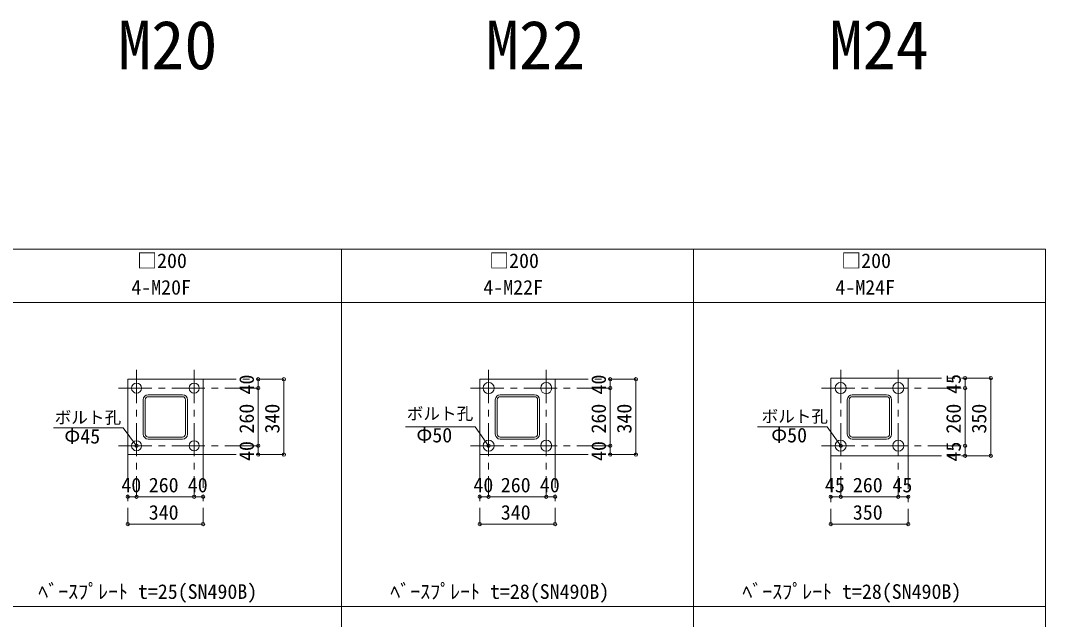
# Model space of a CAD drawing. Units: millimetres, scale not verified. Extents: x -24459 to 24278, y -16646 to 17081.
# Drawn here: x -574 to 4054, y 12611 to 15313 of the extents above; entities that cross this region are included whole.
import ezdxf
from ezdxf.enums import TextEntityAlignment as Align

# ---------------------------------------------------------------- set-up
doc = ezdxf.new("R2010")
doc.units = ezdxf.units.MM
doc.header["$LTSCALE"] = 30
doc.header["$PDMODE"] = 32
doc.header["$PDSIZE"] = 15
doc.linetypes.add('CHAIN1', pattern=[8, 5, -1, 1, -1])
for name, color, linetype, lineweight in [('0-0_0-0', 7, 'Continuous', 18), ('0-1_補助線', 7, 'Continuous', 18), ('0-3_通り芯', 7, 'Continuous', 18), ('F-0_F-0', 7, 'Continuous', 18)]:
    doc.layers.add(name, color=color, linetype=linetype, lineweight=lineweight)
doc.layers.add('0-8_文字', color=7, linetype='Continuous')
doc.layers.add('7-0_7-0', color=7, linetype='Continuous')
doc.styles.add('ＭＳ ゴシック', font='')
doc.styles.get('ＭＳ ゴシック').set_extended_font_data('MS Gothic')

msp = doc.modelspace()

# ---------------------------------------------------------------- linework, layer by layer
at = {"layer": '0-0_0-0', "linetype": 'CHAIN1'}
for p, q in [((-49.74, 13737.24), (-49.74, 13164.96)), ((210.26, 13737.24), (210.26, 13164.96)), ((1539.66, 13737.24), (1539.66, 13164.96)), ((1799.66, 13737.24), (1799.66, 13164.96)), ((3129.06, 13737.24), (3129.06, 13164.96)), ((3389.06, 13737.24), (3389.06, 13164.96)), ((3434.06, 13699.89), (3806.32, 13699.89)), ((-131.02, 13654.89), (499.64, 13654.89)), ((250.26, 13694.89), (615.02, 13694.89)), ((1458.38, 13654.89), (2089.04, 13654.89)), ((1839.66, 13694.89), (2204.42, 13694.89)), ((3042.78, 13654.89), (3690.94, 13654.89)), ((-131.02, 13394.89), (499.64, 13394.89)), ((1458.38, 13394.89), (2089.04, 13394.89)), ((3042.78, 13394.89), (3690.94, 13394.89)), ((-89.74, 13354.89), (-89.74, 13041.62)), ((250.26, 13354.89), (615.02, 13354.89)), ((250.26, 13354.89), (250.26, 13041.62)), ((1499.66, 13354.89), (1499.66, 13041.62)), ((1839.66, 13354.89), (2204.42, 13354.89)), ((1839.66, 13354.89), (1839.66, 13041.62)), ((3084.06, 13349.89), (3084.06, 13041.62)), ((3434.06, 13349.89), (3806.32, 13349.89)), ((3434.06, 13349.89), (3434.06, 13041.62))]:
    msp.add_line(p, q, dxfattribs=at)
at = {"layer": '0-0_0-0'}
for p, q in [((3690.94, 13654.89), (3690.94, 13699.89)), ((3806.32, 13349.89), (3806.32, 13699.89)), ((499.64, 13654.89), (499.64, 13694.89)), ((615.02, 13354.89), (615.02, 13694.89)), ((2089.04, 13654.89), (2089.04, 13694.89)), ((2089.04, 13394.89), (2089.04, 13654.89)), ((2204.42, 13354.89), (2204.42, 13694.89)), ((3690.94, 13394.89), (3690.94, 13654.89)), ((2089.04, 13354.89), (2089.04, 13394.89)), ((3690.94, 13349.89), (3690.94, 13394.89)), ((-89.74, 13164.96), (-49.74, 13164.96)), ((-49.74, 13164.96), (210.26, 13164.96)), ((210.26, 13164.96), (250.26, 13164.96)), ((1499.66, 13164.96), (1539.66, 13164.96)), ((1539.66, 13164.96), (1799.66, 13164.96)), ((1799.66, 13164.96), (1839.66, 13164.96)), ((3084.06, 13164.96), (3129.06, 13164.96)), ((3129.06, 13164.96), (3389.06, 13164.96)), ((3389.06, 13164.96), (3434.06, 13164.96)), ((-89.74, 13041.62), (250.26, 13041.62)), ((1499.66, 13041.62), (1839.66, 13041.62)), ((3084.06, 13041.62), (3434.06, 13041.62))]:
    msp.add_line(p, q, dxfattribs=at)
at = {"layer": '0-0_0-0', "color": 4}
for p, q in [((-425.25, 13475.77), (-110.94, 13475.77)), ((-110.94, 13475.77), (-49.74, 13394.89)), ((1164.15, 13480.77), (1478.46, 13480.77)), ((1478.46, 13480.77), (1539.66, 13394.89)), ((2753.55, 13480.77), (3067.86, 13480.77)), ((3067.86, 13480.77), (3129.06, 13394.89))]:
    msp.add_line(p, q, dxfattribs=at)
at = {"layer": '0-0_0-0'}
msp.add_lwpolyline([(499.64, 13354.89), (499.64, 13394.89), (499.64, 13654.89)], dxfattribs=at)
for p in [(499.64, 13694.89), (615.02, 13694.89), (2089.04, 13694.89), (2204.42, 13694.89), (3690.94, 13699.89), (3806.32, 13699.89), (499.64, 13654.89), (2089.04, 13654.89), (3690.94, 13654.89), (-49.74, 13394.89), (499.64, 13394.89), (1539.66, 13394.89), (2089.04, 13394.89), (3129.06, 13394.89), (3690.94, 13394.89), (499.64, 13354.89), (615.02, 13354.89), (2089.04, 13354.89), (2204.42, 13354.89), (3690.94, 13349.89), (3806.32, 13349.89), (-89.74, 13164.96), (-49.74, 13164.96), (210.26, 13164.96), (250.26, 13164.96), (1499.66, 13164.96), (1539.66, 13164.96), (1799.66, 13164.96), (1839.66, 13164.96), (3084.06, 13164.96), (3129.06, 13164.96), (3389.06, 13164.96), (3434.06, 13164.96), (-89.74, 13041.62), (250.26, 13041.62), (1499.66, 13041.62), (1839.66, 13041.62), (3084.06, 13041.62), (3434.06, 13041.62)]:
    msp.add_point(p, dxfattribs=at)
at = {"layer": '0-1_補助線'}
for p, q in [((3434.06, 13699.89), (3434.06, 13349.89)), ((-89.74, 13354.89), (-89.74, 13694.89)), ((-89.74, 13694.89), (250.26, 13694.89)), ((250.26, 13694.89), (250.26, 13354.89)), ((1839.66, 13694.89), (1839.66, 13354.89)), ((250.26, 13354.89), (-89.74, 13354.89)), ((1839.66, 13354.89), (1499.66, 13354.89)), ((3434.06, 13349.89), (3084.06, 13349.89))]:
    msp.add_line(p, q, dxfattribs=at)
for points in [[(3084.06, 13349.89), (3084.06, 13699.89), (3434.06, 13699.89)], [(1499.66, 13354.89), (1499.66, 13694.89), (1839.66, 13694.89)]]:
    msp.add_lwpolyline(points, dxfattribs=at)
for centre, radius in [((-49.74, 13654.89), 22.5), ((210.26, 13654.89), 22.5), ((1539.66, 13654.89), 25), ((1799.66, 13654.89), 25), ((3129.06, 13654.89), 25), ((3389.06, 13654.89), 25), ((-49.74, 13394.89), 22.5), ((210.26, 13394.89), 22.5), ((1539.66, 13394.89), 25), ((1799.66, 13394.89), 25), ((3129.06, 13394.89), 25), ((3389.06, 13394.89), 25)]:
    msp.add_circle(centre, radius, dxfattribs=at)
at = {"layer": '0-3_通り芯'}
for p, q in [((157.76, 13624.89), (2.76, 13624.89)), ((157.76, 13615.89), (2.76, 13615.89)), ((1747.16, 13624.89), (1592.16, 13624.89)), ((1747.16, 13615.89), (1592.16, 13615.89)), ((3336.56, 13624.89), (3181.56, 13624.89)), ((3336.56, 13615.89), (3181.56, 13615.89)), ((-19.74, 13602.39), (-19.74, 13447.39)), ((-10.74, 13602.39), (-10.74, 13447.39)), ((171.26, 13447.39), (171.26, 13602.39)), ((180.26, 13447.39), (180.26, 13602.39)), ((1569.66, 13602.39), (1569.66, 13447.39)), ((1578.66, 13602.39), (1578.66, 13447.39)), ((1760.66, 13447.39), (1760.66, 13602.39)), ((1769.66, 13447.39), (1769.66, 13602.39)), ((3159.06, 13602.39), (3159.06, 13447.39)), ((3168.06, 13602.39), (3168.06, 13447.39)), ((3350.06, 13447.39), (3350.06, 13602.39)), ((3359.06, 13447.39), (3359.06, 13602.39)), ((2.76, 13433.89), (157.76, 13433.89)), ((2.76, 13424.89), (157.76, 13424.89)), ((1592.16, 13433.89), (1747.16, 13433.89)), ((1592.16, 13424.89), (1747.16, 13424.89)), ((3181.56, 13433.89), (3336.56, 13433.89)), ((3181.56, 13424.89), (3336.56, 13424.89))]:
    msp.add_line(p, q, dxfattribs=at)
for centre, radius, start, end in [((2.76, 13602.39), 22.5, 90, 180), ((2.76, 13602.39), 13.5, 90, 180), ((157.76, 13602.39), 22.5, 0, 90), ((157.76, 13602.39), 13.5, 0, 90), ((1592.16, 13602.39), 22.5, 90, 180), ((1592.16, 13602.39), 13.5, 90, 180), ((1747.16, 13602.39), 22.5, 0, 90), ((1747.16, 13602.39), 13.5, 0, 90), ((3181.56, 13602.39), 22.5, 90, 180), ((3181.56, 13602.39), 13.5, 90, 180), ((3336.56, 13602.39), 22.5, 0, 90), ((3336.56, 13602.39), 13.5, 0, 90), ((2.76, 13447.39), 22.5, 180, 270), ((2.76, 13447.39), 13.5, 180, 270), ((157.76, 13447.39), 22.5, 270, 0), ((157.76, 13447.39), 13.5, 270, 0), ((1592.16, 13447.39), 22.5, 180, 270), ((1592.16, 13447.39), 13.5, 180, 270), ((1747.16, 13447.39), 22.5, 270, 0), ((1747.16, 13447.39), 13.5, 270, 0), ((3181.56, 13447.39), 22.5, 180, 270), ((3181.56, 13447.39), 13.5, 180, 270), ((3336.56, 13447.39), 22.5, 270, 0), ((3336.56, 13447.39), 13.5, 270, 0)]:
    msp.add_arc(centre, radius, start, end, dxfattribs=at)
at = {"layer": 'F-0_F-0'}
for p, q in [((4053.76, 14281.75), (-4133.24, 14281.75)), ((874.96, 14281.75), (874.96, 9106.75)), ((2464.36, 14281.75), (2464.36, 9106.75)), ((4053.76, 9106.75), (4053.76, 14281.75)), ((4053.76, 14041.75), (-4133.24, 14041.75)), ((-4133.24, 12669.25), (4053.76, 12669.25))]:
    msp.add_line(p, q, dxfattribs=at)

# ---------------------------------------------------------------- texts
at = {"layer": '0-0_0-0', "style": 'ＭＳ ゴシック'}
for s, p in [('40', (499.64, 13626.14)), ('40', (2089.04, 13626.14)), ('45', (3690.94, 13628.64)), ('260', (499.64, 13449.89)), ('340', (615.02, 13449.89)), ('260', (2089.04, 13449.89)), ('340', (2204.42, 13449.89)), ('260', (3690.94, 13449.89)), ('350', (3806.32, 13449.89)), ('40', (499.64, 13326.14)), ('40', (2089.04, 13326.14)), ('45', (3690.94, 13323.64))]:
    msp.add_text(s, height=65.98, rotation=90, dxfattribs=at).set_placement(p, align=Align.BOTTOM_LEFT)
for s, height, p in [('ボルト孔', 54.99, (1170.03, 13495.93)), ('ボルト孔', 54.99, (2771.93, 13483.43)), ('ボルト孔', 54.99, (-419.37, 13478.43)), ('Φ45', 65.98, (-376.01, 13385.09)), ('Φ50', 65.98, (1213.39, 13390.09)), ('Φ50', 65.98, (2815.29, 13390.09)), ('40', 65.98, (-118.49, 13164.96)), ('260', 65.98, (5.26, 13164.96)), ('40', 65.98, (181.51, 13164.96)), ('40', 65.98, (1470.91, 13164.96)), ('260', 65.98, (1594.66, 13164.96)), ('40', 65.98, (1770.91, 13164.96)), ('45', 65.98, (3057.81, 13164.96)), ('260', 65.98, (3184.06, 13164.96)), ('45', 65.98, (3362.81, 13164.96)), ('340', 65.98, (5.26, 13041.62)), ('340', 65.98, (1594.66, 13041.62)), ('350', 65.98, (3184.06, 13041.62))]:
    msp.add_text(s, height=height, dxfattribs=at).set_placement(p, align=Align.BOTTOM_LEFT)
at = {"layer": '0-8_文字', "style": 'ＭＳ ゴシック'}
for s, p in [('M20', (-133.47, 15027.1)), ('M22', (1526.67, 15027.1)), ('M24', (3078.43, 15027.1))]:
    msp.add_text(s, height=219.9, dxfattribs=at).set_placement(p, align=Align.BOTTOM_LEFT)
at = {"layer": '7-0_7-0', "style": 'ＭＳ ゴシック'}
for s, p in [('□200', (-47.24, 14176.75)), ('□200', (1542.16, 14176.75)), ('□200', (3131.56, 14176.75)), ('4-M20F', (-73.49, 14056.75)), ('4-M22F', (1515.91, 14056.75)), ('4-M24F', (3105.31, 14056.75)), ('ﾍﾞｰｽﾌﾟﾚｰﾄ t=25(SN490B)', (-493.49, 12684.25)), ('ﾍﾞｰｽﾌﾟﾚｰﾄ t=28(SN490B)', (1095.91, 12684.25)), ('ﾍﾞｰｽﾌﾟﾚｰﾄ t=28(SN490B)', (2685.31, 12684.25))]:
    msp.add_text(s, height=65.98, dxfattribs=at).set_placement(p, align=Align.BOTTOM_LEFT)

doc.saveas('drawing.dxf')
